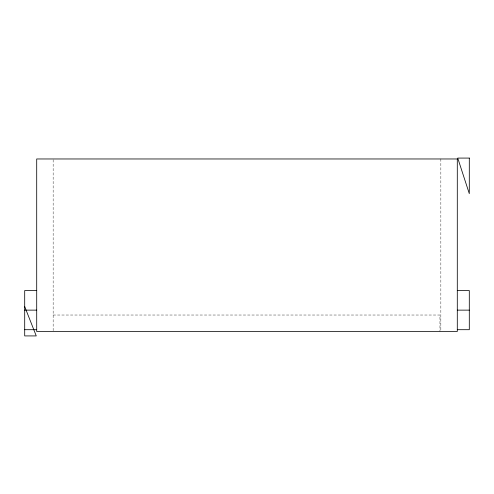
<?xml version="1.0" encoding="UTF-8"?>
<svg xmlns="http://www.w3.org/2000/svg" width="494" height="494" viewBox="0 0 494 494"><rect width="100%" height="100%" fill="white"/><g stroke="black" fill="none" stroke-linecap="round" stroke-linejoin="round"><path stroke-width="0.37" stroke-dasharray="2.47 1.85" d="M53.154 315.024L439.956 315.024L439.956 331.474M440.846 158.969L440.846 330.702M53.154 159.741L53.154 331.474"/><path stroke-width="0.74" d="M36.704 290.571L24.7 290.571L24.7 335.92L36.26 335.92L24.7 306.576M457.296 290.571L469.3 290.571L469.3 329.696L457.296 329.696M24.7 310.133L36.704 310.133M457.296 310.133L469.3 310.133M24.7 329.696L36.704 329.696M469.3 158.08L457.74 158.08L469.3 193.648L469.3 158.08M457.296 158.969L36.704 158.969L36.704 331.474L457.296 331.474L457.296 158.969"/></g></svg>
